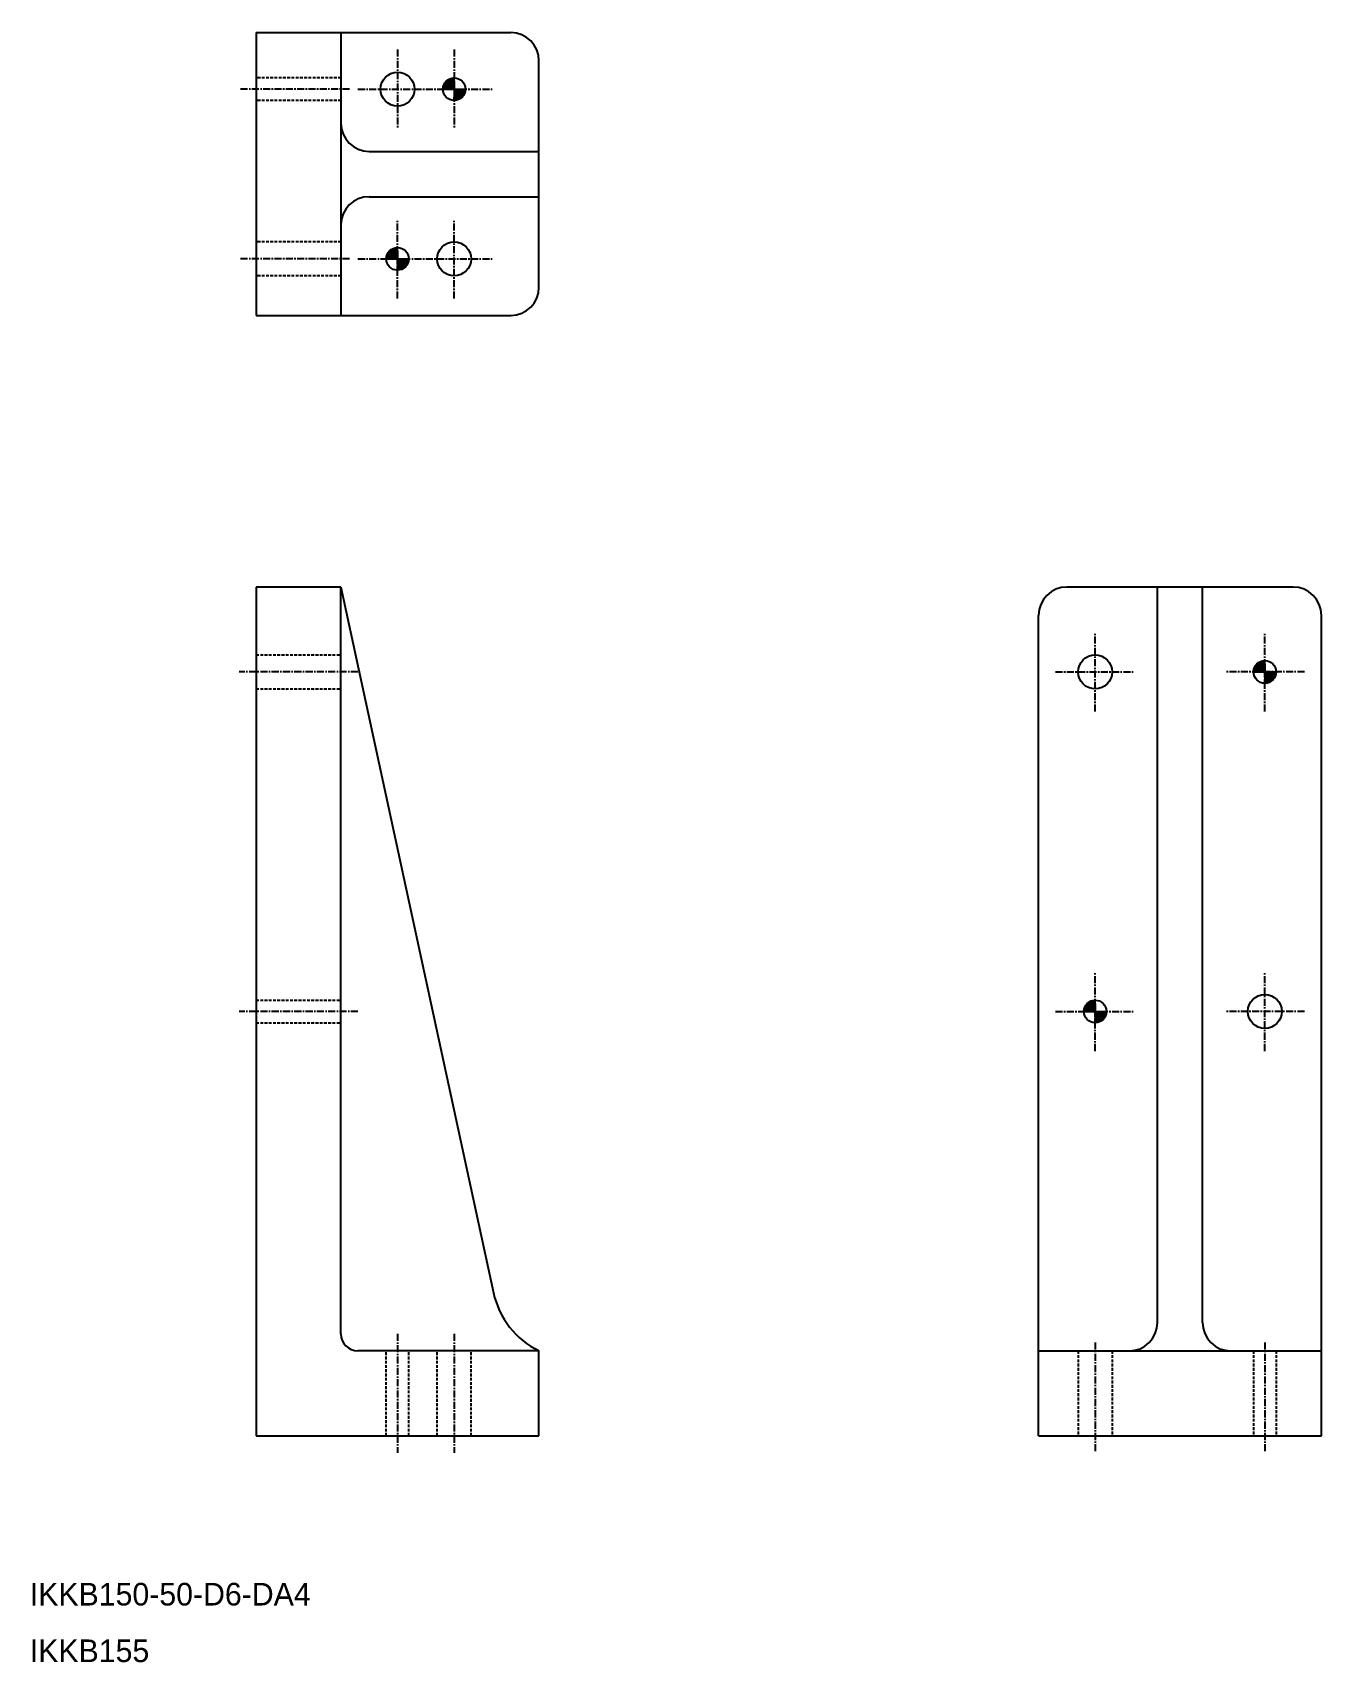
# Model space of a CAD drawing. Extents: x 10 to 238, y 10 to 298.
import ezdxf

# ---------------------------------------------------------------- set-up
doc = ezdxf.new("R2010")
doc.units = 0
doc.linetypes.add('CENTER', pattern=[2, 1.25, -0.25, 0.25, -0.25])
doc.linetypes.add('DASHED', pattern=[0.75, 0.5, -0.25])
doc.layers.get('0').update_dxf_attribs({"linetype": 'CONTINUOUS'})
doc.layers.add('CENTER', color=1, linetype='CENTER')

# ---------------------------------------------------------------- blocks, each defined once
blk = doc.blocks.new('*U2')
at = {"color": 7, "linetype": 'CONTINUOUS'}
for p, q in [((83.59, 289.41), (83, 288)), ((85, 290), (83.59, 289.41)), ((85, 289.41), (85, 290)), ((85, 289.41), (85, 288)), ((83, 288), (85, 288)), ((85, 288), (87, 288)), ((85, 288), (85, 286.59)), ((86.41, 286.59), (85, 286)), ((85, 286), (85, 286.59)), ((87, 288), (86.41, 286.59))]:
    blk.add_line(p, q, dxfattribs=at)
for points in [[(83.59, 289.41), (83, 288), (85, 288)], [(85, 290), (83.59, 289.41), (85, 289.41)], [(83, 288), (83, 288), (85, 288)], [(85, 288), (85, 288), (87, 288)], [(85, 288), (85, 286.59), (86.41, 286.59)]]:
    blk.add_solid(points, dxfattribs=at)
at = {"color": 7, "linetype": 'CONTINUOUS', "extrusion": (0, 0, -1)}
for points in [[(-83.59, 289.41), (-85, 289.41), (-85, 288)], [(-85, 288), (-87, 288), (-86.41, 286.59)], [(-85, 286.59), (-86.41, 286.59), (-85, 286)]]:
    blk.add_solid(points, dxfattribs=at)
blk = doc.blocks.new('*U3')
at = {"color": 7, "linetype": 'CONTINUOUS'}
for p, q in [((73.59, 259.41), (73, 258)), ((75, 260), (73.59, 259.41)), ((75, 259.41), (75, 260)), ((75, 259.41), (75, 258)), ((73, 258), (75, 258)), ((75, 258), (77, 258)), ((75, 258), (75, 256.59)), ((76.41, 256.59), (75, 256)), ((75, 256), (75, 256.59)), ((77, 258), (76.41, 256.59))]:
    blk.add_line(p, q, dxfattribs=at)
for points in [[(73.59, 259.41), (73, 258), (75, 258)], [(75, 260), (73.59, 259.41), (75, 259.41)], [(73, 258), (73, 258), (75, 258)], [(75, 258), (75, 258), (77, 258)], [(75, 258), (75, 256.59), (76.41, 256.59)]]:
    blk.add_solid(points, dxfattribs=at)
at = {"color": 7, "linetype": 'CONTINUOUS', "extrusion": (0, 0, -1)}
for points in [[(-73.59, 259.41), (-75, 259.41), (-75, 258)], [(-75, 258), (-77, 258), (-76.41, 256.59)], [(-75, 256.59), (-76.41, 256.59), (-75, 256)]]:
    blk.add_solid(points, dxfattribs=at)
blk = doc.blocks.new('*U4')
at = {"color": 7, "linetype": 'CONTINUOUS'}
for p, q in [((198.3, 127), (196.88, 126.41)), ((198.3, 126.41), (198.3, 127)), ((196.88, 126.41), (196.3, 125)), ((196.3, 125), (198.3, 125)), ((198.3, 126.41), (198.3, 125)), ((198.3, 125), (200.3, 125)), ((198.3, 125), (198.3, 123.59)), ((200.3, 125), (199.71, 123.59)), ((199.71, 123.59), (198.3, 123)), ((198.3, 123), (198.3, 123.59))]:
    blk.add_line(p, q, dxfattribs=at)
for points in [[(198.3, 127), (196.88, 126.41), (198.3, 126.41)], [(196.88, 126.41), (196.3, 125), (198.3, 125)], [(196.3, 125), (196.3, 125), (198.3, 125)], [(198.3, 125), (198.3, 125), (200.3, 125)], [(198.3, 125), (198.3, 123.59), (199.71, 123.59)]]:
    blk.add_solid(points, dxfattribs=at)
at = {"color": 7, "linetype": 'CONTINUOUS', "extrusion": (0, 0, -1)}
for points in [[(-196.88, 126.41), (-198.3, 126.41), (-198.3, 125)], [(-198.3, 125), (-200.3, 125), (-199.71, 123.59)], [(-198.3, 123.59), (-199.71, 123.59), (-198.3, 123)]]:
    blk.add_solid(points, dxfattribs=at)
blk = doc.blocks.new('*U5')
at = {"color": 7, "linetype": 'CONTINUOUS'}
for p, q in [((226.88, 186.41), (226.3, 185)), ((226.3, 185), (228.3, 185)), ((228.3, 187), (226.88, 186.41)), ((228.3, 186.41), (228.3, 187)), ((228.3, 186.41), (228.3, 185)), ((228.3, 185), (230.3, 185)), ((228.3, 185), (228.3, 183.59)), ((230.3, 185), (229.71, 183.59)), ((229.71, 183.59), (228.3, 183)), ((228.3, 183), (228.3, 183.59))]:
    blk.add_line(p, q, dxfattribs=at)
for points in [[(226.88, 186.41), (226.3, 185), (228.3, 185)], [(226.3, 185), (226.3, 185), (228.3, 185)], [(228.3, 187), (226.88, 186.41), (228.3, 186.41)], [(228.3, 185), (228.3, 185), (230.3, 185)], [(228.3, 185), (228.3, 183.59), (229.71, 183.59)]]:
    blk.add_solid(points, dxfattribs=at)
at = {"color": 7, "linetype": 'CONTINUOUS', "extrusion": (0, 0, -1)}
for points in [[(-226.88, 186.41), (-228.3, 186.41), (-228.3, 185)], [(-228.3, 185), (-230.3, 185), (-229.71, 183.59)], [(-228.3, 183.59), (-229.71, 183.59), (-228.3, 183)]]:
    blk.add_solid(points, dxfattribs=at)

msp = doc.modelspace()

# ---------------------------------------------------------------- linework, layer by layer
at = {"color": 7, "linetype": 'CONTINUOUS'}
for p, q in [((50, 298), (95, 298)), ((50, 298), (50, 248)), ((65, 298), (65, 248)), ((100, 253), (100, 293)), ((70, 277), (100, 277)), ((70, 269), (100, 269)), ((50, 248), (95, 248)), ((50, 200), (50, 50)), ((65, 200), (50, 200)), ((65, 68), (65, 200)), ((65, 200), (91.96, 75.29)), ((233.3, 200), (193.3, 200)), ((209.3, 70), (209.3, 200)), ((217.3, 70), (217.3, 200)), ((188.3, 50), (188.3, 195)), ((238.3, 50), (238.3, 195)), ((100, 65), (68, 65)), ((100, 50), (100, 65)), ((188.3, 65), (238.3, 65)), ((50, 50), (100, 50)), ((188.3, 50), (238.3, 50))]:
    msp.add_line(p, q, dxfattribs=at)
at = {"color": 3, "linetype": 'DASHED'}
for p, q in [((65, 290), (50, 290)), ((65, 286), (50, 286)), ((65, 261), (50, 261)), ((65, 255), (50, 255)), ((50, 188), (65, 188)), ((50, 182), (65, 182)), ((50, 127), (65, 127)), ((50, 123), (65, 123)), ((73, 50), (73, 65)), ((77, 50), (77, 65)), ((82, 50), (82, 65)), ((88, 50), (88, 65)), ((195.3, 65), (195.3, 50)), ((201.3, 65), (201.3, 50)), ((226.3, 65), (226.3, 50)), ((230.3, 65), (230.3, 50))]:
    msp.add_line(p, q, dxfattribs=at)
at = {"color": 7, "linetype": 'CONTINUOUS'}
for centre, radius in [((75, 288), 3), ((85, 288), 2), ((75, 258), 2), ((85, 258), 3), ((198.3, 185), 3), ((228.3, 185), 2), ((198.3, 125), 2), ((228.3, 125), 3)]:
    msp.add_circle(centre, radius, dxfattribs=at)
for centre, radius, start, end in [((95, 293), 5, 0, 90), ((70, 282), 5, 180, 270), ((70, 264), 5, 90, 180), ((95, 253), 5, 270, 0), ((193.3, 195), 5, 90, 180), ((233.3, 195), 5, 0, 90), ((106.62, 78.46), 15, 192.1972, 243.8199), ((204.3, 70), 5, 270, 0), ((222.3, 70), 5, 180, 270), ((68, 68), 3, 180, 270)]:
    msp.add_arc(centre, radius, start, end, dxfattribs=at)
at = {"layer": 'CENTER', "color": 1, "linetype": 'CENTER'}
for p, q in [((75, 295), (75, 281)), ((85, 295), (85, 281)), ((66.5, 288), (47, 288)), ((68, 288), (82, 288)), ((78, 288), (92, 288)), ((75, 251), (75, 265)), ((85, 251), (85, 265)), ((66.5, 258), (47, 258)), ((68, 258), (82, 258)), ((78, 258), (92, 258)), ((198.3, 178), (198.3, 192)), ((228.3, 178), (228.3, 192)), ((68, 185), (47, 185)), ((191.3, 185), (205.3, 185)), ((235.3, 185), (221.3, 185)), ((198.3, 118), (198.3, 132)), ((228.3, 118), (228.3, 132)), ((68, 125), (47, 125)), ((191.3, 125), (205.3, 125)), ((235.3, 125), (221.3, 125)), ((75, 68), (75, 47)), ((85, 68), (85, 47)), ((198.3, 66.5), (198.3, 47)), ((228.3, 66.5), (228.3, 47))]:
    msp.add_line(p, q, dxfattribs=at)

# ---------------------------------------------------------------- block references
at = {"color": 7, "linetype": 'CONTINUOUS'}
for name in ['*U2', '*U3', '*U5', '*U4']:
    msp.add_blockref(name, (0, 0), dxfattribs=at)

# ---------------------------------------------------------------- texts
for s, p in [('IKKB150-50-D6-DA4', (10, 20)), ('IKKB155', (10, 10))]:
    msp.add_text(s, height=4, dxfattribs=at).set_placement(p)

doc.saveas('drawing.dxf')
